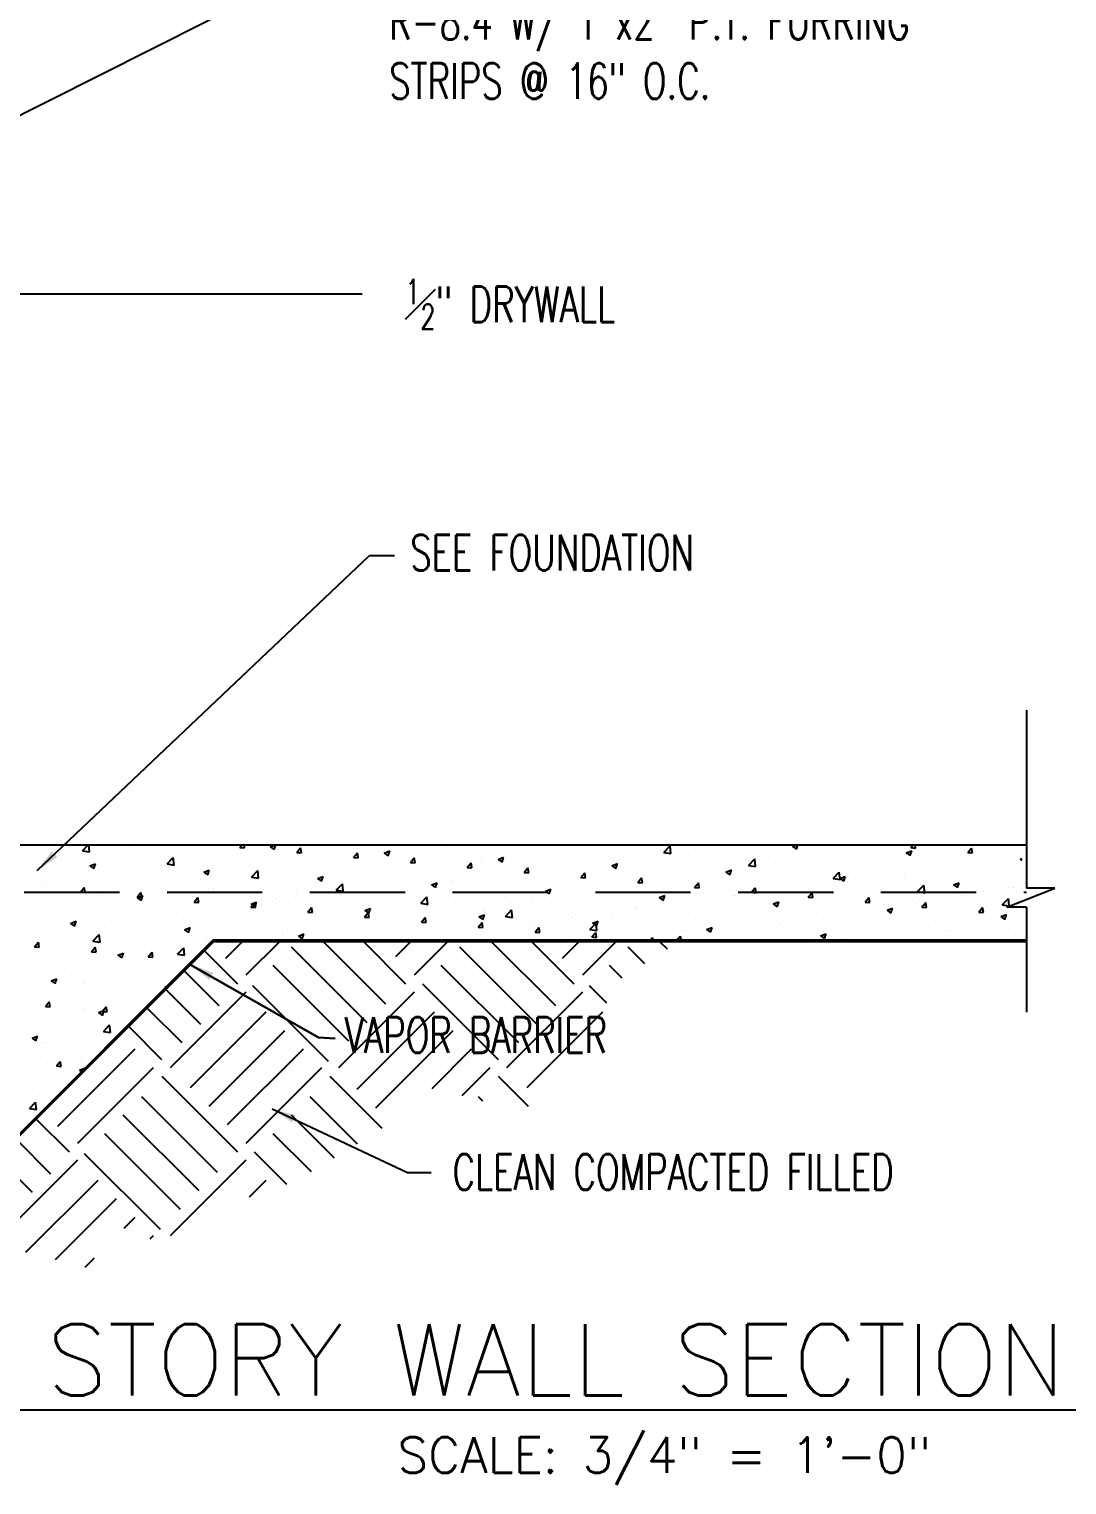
# Model space of a CAD drawing. Header units: inches. Extents: x -25328 to 8149, y -5530 to 4336.
# Drawn here: x 2863.2 to 2906.8, y -3278.8 to -3217.6 of the extents above; entities that cross this region are included whole.
import ezdxf

# ---------------------------------------------------------------- set-up
doc = ezdxf.new("R2010")
doc.units = ezdxf.units.IN
doc.header["$LTSCALE"] = 16
doc.header["$MEASUREMENT"] = 0
doc.linetypes.add('HIDDEN', pattern=[0.375, 0.25, -0.125])
doc.layers.get('0').update_dxf_attribs({"linetype": 'CONTINUOUS'})
for name, color, linetype in [('CONC', 3, 'CONTINUOUS'), ('DIM', 5, 'CONTINUOUS'), ('DIMS', 5, 'CONTINUOUS'), ('HATCH', 8, 'CONTINUOUS'), ('TEXT', 11, 'CONTINUOUS')]:
    doc.layers.add(name, color=color, linetype=linetype)
doc.styles.add('PAYTAS RM', font='romans.shx', dxfattribs={"width": 0.7, "height": 4.5})
doc.styles.add('PAYTS NOTES', font='romans.shx', dxfattribs={"width": 0.7, "height": 4.5})
doc.dimstyles.new('DIM- PAYTAS', dxfattribs={"dimscale": 48, "dimtxt": 0.1, "dimasz": 0.0625, "dimexe": 0.125, "dimexo": 0.125, "dimgap": 0.125, "dimtad": 1, "dimdec": 1, "dimzin": 3, "dimdsep": 46, "dimlunit": 4, "dimtxsty": 'PAYTAS RM', "dimblk": 'ARCHTICK', "dimcen": 0.09, "dimdle": 0.125, "dimclrd": 5, "dimclre": 5, "dimclrt": 11, "dimadec": 0, "dimazin": 0, "dimtfac": 1, "dimtdec": 1, "dimtofl": 0, "dimtmove": 2, "dimatfit": 3, "dimfxl": 0, "dimfrac": 2, "dimtolj": 1, "dimtzin": 3, "dimarcsym": 0})

# ---------------------------------------------------------------- blocks, each defined once
blk = doc.blocks.new('_ArchTick')
at = {"color": 0, "linetype": 'ByBlock', "const_width": 0.15}
blk.add_lwpolyline([(-0.5, -0.5), (0.5, 0.5)], dxfattribs=at)
blk = doc.blocks.new('*X29')
at = {"color": 0}
for p, q in [((419.07, 183.2), (419.79, 183.95)), ((419.33, 183.85), (419.33, 183.85)), ((419.96, 183.06), (419.86, 183.95)), ((426.84, 183.89), (426.84, 183.89)), ((438.94, 183.61), (439.22, 183.95)), ((439.54, 183.56), (439.46, 183.95)), ((442.78, 183.72), (443.38, 183.95)), ((443.28, 183.38), (443.47, 183.95)), ((450.5, 183.9), (450.5, 183.9)), ((467.63, 183.89), (467.63, 183.89)), ((492.45, 183.01), (493.23, 183.82)), ((493.34, 182.87), (493.23, 183.82)), ((508.67, 183.74), (509.21, 183.95)), ((509.17, 183.41), (509.35, 183.95)), ((521.69, 183.8), (521.69, 183.8)), ((523.62, 183.61), (523.91, 183.95)), ((524.22, 183.55), (524.15, 183.95)), ((413.49, 182.85), (413.49, 182.85)), ((414.73, 182.34), (414.73, 182.34)), ((419.07, 183.2), (419.96, 183.06)), ((419.86, 183.04), (419.86, 183.04)), ((424.91, 183.68), (424.91, 183.68)), ((429.75, 181.55), (430.53, 182.36)), ((429.94, 182.52), (429.94, 182.52)), ((430.64, 181.41), (430.53, 182.36)), ((432.18, 183.67), (432.18, 183.67)), ((432.44, 182.85), (432.44, 182.85)), ((434.81, 182.35), (434.81, 182.35)), ((436.23, 183.35), (436.23, 183.35)), ((437.52, 183.44), (437.52, 183.44)), ((438.94, 183.61), (439.54, 183.56)), ((440.17, 182.44), (440.17, 182.44)), ((440.64, 183.35), (440.64, 183.35)), ((442.78, 183.72), (443.28, 183.38)), ((442.86, 183.21), (442.86, 183.21)), ((445.36, 183.19), (445.36, 183.19)), ((446.11, 182.99), (446.59, 183.56)), ((446.11, 182.99), (446.71, 182.93)), ((446.71, 182.93), (446.59, 183.56)), ((448.19, 182.99), (448.19, 182.99)), ((453.28, 182.36), (453.77, 182.93)), ((453.28, 182.36), (453.88, 182.31)), ((453.53, 182.76), (453.53, 182.76)), ((453.88, 182.31), (453.77, 182.93)), ((455.02, 182.23), (455.02, 182.23)), ((457.15, 182.92), (457.85, 183.19)), ((457.15, 182.92), (457.65, 182.58)), ((457.65, 182.58), (457.85, 183.19)), ((458.81, 182.73), (458.81, 182.73)), ((458.87, 182.54), (458.87, 182.54)), ((460.46, 181.73), (460.94, 182.31)), ((460.62, 181.96), (460.62, 181.96)), ((461.05, 181.68), (460.94, 182.31)), ((464.21, 182.31), (464.21, 182.31)), ((465.13, 183.56), (465.13, 183.56)), ((465.76, 182.66), (465.76, 182.66)), ((469.39, 182.39), (469.39, 182.39)), ((469.55, 182.09), (469.55, 182.09)), ((470.81, 183.3), (470.81, 183.3)), ((471.52, 182.12), (472.22, 182.39)), ((471.52, 182.12), (472.02, 181.78)), ((472.02, 181.78), (472.22, 182.39)), ((475.22, 183.39), (475.22, 183.39)), ((481.39, 182.1), (481.39, 182.1)), ((483.45, 182.19), (483.45, 182.19)), ((486.07, 182.07), (486.07, 182.07)), ((487.71, 182.93), (487.71, 182.93)), ((489.28, 183.2), (489.28, 183.2)), ((490.21, 183.26), (490.21, 183.26)), ((491.26, 182.82), (491.26, 182.82)), ((492.45, 183.01), (493.34, 182.87)), ((494, 183.76), (494, 183.76)), ((496.39, 183.52), (496.39, 183.52)), ((503.13, 181.36), (503.91, 182.17)), ((504.02, 181.22), (503.91, 182.17)), ((508.67, 183.74), (509.17, 183.41)), ((510.29, 182.31), (510.29, 182.31)), ((510.59, 182.7), (510.59, 182.7)), ((511.65, 182.29), (511.65, 182.29)), ((512.79, 182.64), (512.79, 182.64)), ((516.42, 183.7), (516.42, 183.7)), ((516.58, 183.14), (516.58, 183.14)), ((516.7, 182.93), (516.7, 182.93)), ((521.9, 183.68), (521.9, 183.68)), ((523.04, 182.94), (523.74, 183.21)), ((523.04, 182.94), (523.54, 182.6)), ((523.54, 182.6), (523.74, 183.21)), ((523.62, 183.61), (524.22, 183.55)), ((527.03, 183.57), (527.03, 183.57)), ((530.8, 182.98), (531.28, 183.55)), ((530.8, 182.98), (531.39, 182.93)), ((531.39, 182.93), (531.28, 183.55)), ((532.36, 183.35), (532.36, 183.35)), ((535.38, 182.01), (535.38, 182.01)), ((537.15, 182.44), (537.15, 182.44)), ((537.41, 182.14), (537.62, 182.22)), ((537.41, 182.14), (537.62, 182)), ((417.33, 180.87), (417.33, 180.87)), ((419.84, 181.19), (419.84, 181.19)), ((420.01, 181.29), (420.71, 181.56)), ((420.01, 181.29), (420.51, 180.96)), ((420.51, 180.96), (420.71, 181.56)), ((423.14, 180.35), (423.14, 180.35)), ((423.62, 181.69), (423.62, 181.69)), ((424.79, 180.35), (424.79, 180.35)), ((428.98, 181.35), (428.98, 181.35)), ((429.75, 181.55), (430.64, 181.41)), ((429.99, 181.1), (429.99, 181.1)), ((434.38, 180.49), (435.08, 180.76)), ((434.38, 180.49), (434.88, 180.16)), ((434.88, 180.16), (435.08, 180.76)), ((435.12, 181.8), (435.12, 181.8)), ((439.91, 180.24), (439.91, 180.24)), ((440.42, 179.89), (441.2, 180.7)), ((441.31, 179.75), (441.2, 180.7)), ((442.42, 180.57), (442.42, 180.57)), ((446.21, 181.07), (446.21, 181.07)), ((450.38, 180.57), (450.38, 180.57)), ((452.52, 181.9), (452.52, 181.9)), ((455.43, 181.21), (455.43, 181.21)), ((457.72, 180.39), (457.72, 180.39)), ((460.46, 181.73), (461.05, 181.68)), ((463.55, 181.39), (463.55, 181.39)), ((467.63, 181.1), (468.11, 181.68)), ((467.63, 181.1), (468.23, 181.05)), ((468.23, 181.05), (468.11, 181.68)), ((468.79, 180.44), (468.79, 180.44)), ((471.78, 180.19), (471.78, 180.19)), ((474.8, 180.48), (475.28, 181.05)), ((474.8, 180.48), (475.4, 180.42)), ((474.88, 181.86), (474.88, 181.86)), ((475.1, 181.28), (475.1, 181.28)), ((475.4, 180.42), (475.28, 181.05)), ((475.88, 180.72), (475.88, 180.72)), ((477.61, 181.6), (477.61, 181.6)), ((477.61, 181.19), (477.61, 181.19)), ((480.22, 181.64), (480.22, 181.64)), ((481.01, 181.43), (481.01, 181.43)), ((481.97, 179.85), (482.46, 180.42)), ((482.57, 179.8), (482.46, 180.42)), ((485.56, 181.41), (485.56, 181.41)), ((485.9, 181.32), (486.6, 181.59)), ((485.9, 181.32), (486.39, 180.98)), ((486.39, 180.98), (486.6, 181.58)), ((490.9, 181.18), (490.9, 181.18)), ((496.24, 180.96), (496.24, 180.96)), ((496.27, 180.19), (496.27, 180.19)), ((497.68, 180.65), (497.68, 180.65)), ((498.93, 180.7), (498.93, 180.7)), ((500.19, 180.98), (500.19, 180.98)), ((500.27, 180.52), (500.97, 180.78)), ((500.27, 180.52), (500.76, 180.18)), ((500.76, 180.18), (500.97, 180.78)), ((501.32, 180.83), (501.32, 180.83)), ((501.58, 180.73), (501.58, 180.73)), ((503.13, 181.36), (504.02, 181.22)), ((503.97, 181.48), (503.97, 181.48)), ((504.76, 181.7), (504.76, 181.7)), ((506.52, 181.58), (506.52, 181.58)), ((506.91, 180.51), (506.91, 180.51)), ((512.25, 180.28), (512.25, 180.28)), ((513.8, 179.7), (514.58, 180.51)), ((514.69, 179.56), (514.58, 180.51)), ((521.77, 180.35), (521.77, 180.35)), ((522.77, 180.36), (522.77, 180.36)), ((526.56, 180.85), (526.56, 180.85)), ((526.91, 181.05), (526.91, 181.05)), ((531.96, 181.69), (531.96, 181.69)), ((532.87, 181.69), (532.87, 181.69)), ((533.51, 180.74), (533.51, 180.74)), ((414.22, 179.23), (414.22, 179.23)), ((414.61, 179.01), (414.61, 179.01)), ((417.31, 179.35), (417.31, 179.35)), ((418.81, 177.97), (419.29, 178.55)), ((419.41, 177.92), (419.29, 178.55)), ((419.56, 179.01), (419.56, 179.01)), ((419.74, 179.71), (419.74, 179.71)), ((424.89, 178.78), (424.89, 178.78)), ((427.31, 178.58), (427.31, 178.58)), ((429.81, 178.91), (429.81, 178.91)), ((430.23, 178.56), (430.23, 178.56)), ((433.6, 179.41), (433.6, 179.41)), ((435, 178.48), (435, 178.48)), ((435.57, 178.33), (435.57, 178.33)), ((440.05, 179.12), (440.05, 179.12)), ((440.42, 179.89), (441.31, 179.75)), ((445.24, 179.87), (445.24, 179.87)), ((446.06, 178.38), (446.06, 178.38)), ((448.75, 179.69), (449.45, 179.96)), ((448.75, 179.69), (449.25, 179.36)), ((449.25, 179.36), (449.45, 179.96)), ((451.09, 178.24), (451.87, 179.05)), ((451.98, 178.1), (451.87, 179.05)), ((451.89, 179.39), (451.89, 179.39)), ((452.39, 178.29), (452.39, 178.29)), ((456.18, 178.78), (456.18, 178.78)), ((460.5, 178.63), (460.5, 178.63)), ((462.5, 179.62), (462.5, 179.62)), ((463.12, 178.89), (463.82, 179.16)), ((463.12, 178.89), (463.62, 178.56)), ((463.62, 178.56), (463.82, 179.16)), ((465, 179.95), (465, 179.95)), ((465.63, 179.33), (465.63, 179.33)), ((465.95, 179.19), (465.95, 179.19)), ((470.69, 179.97), (470.69, 179.97)), ((477.49, 178.09), (478.19, 178.36)), ((477.99, 177.76), (478.19, 178.36)), ((481.97, 179.85), (482.57, 179.8)), ((485.08, 178.99), (485.08, 178.99)), ((485.94, 178.74), (485.94, 178.74)), ((487.27, 178.7), (487.27, 178.7)), ((487.58, 179.32), (487.58, 179.32)), ((489.15, 179.22), (489.63, 179.8)), ((489.15, 179.22), (489.74, 179.17)), ((489.74, 179.17), (489.63, 179.8)), ((491.14, 179.49), (491.14, 179.49)), ((491.37, 179.82), (491.37, 179.82)), ((493.1, 179.7), (493.1, 179.7)), ((496.32, 178.59), (496.8, 179.17)), ((496.32, 178.59), (496.92, 178.54)), ((496.92, 178.54), (496.8, 179.17)), ((503.49, 177.97), (503.97, 178.54)), ((504.09, 177.91), (503.97, 178.54)), ((507.66, 178.37), (507.66, 178.37)), ((510.16, 178.7), (510.16, 178.7)), ((511.53, 178.96), (511.53, 178.96)), ((513.8, 179.7), (514.69, 179.56)), ((513.95, 179.19), (513.95, 179.19)), ((514.64, 179.71), (515.34, 179.98)), ((514.64, 179.71), (515.14, 179.38)), ((515.14, 179.38), (515.34, 179.98)), ((516.58, 179.6), (516.58, 179.6)), ((517.59, 180.06), (517.59, 180.06)), ((520.27, 180.03), (520.27, 180.03)), ((521.84, 178.73), (521.84, 178.73)), ((522.93, 179.83), (522.93, 179.83)), ((524.47, 178.05), (525.25, 178.86)), ((525.36, 177.91), (525.25, 178.86)), ((527.68, 179.74), (527.68, 179.74)), ((528.27, 179.61), (528.27, 179.61)), ((529.01, 178.91), (529.71, 179.18)), ((529.01, 178.91), (529.51, 178.58)), ((529.51, 178.58), (529.71, 179.18)), ((531.84, 178.36), (531.84, 178.36)), ((533.61, 179.38), (533.61, 179.38)), ((535.9, 178.54), (535.9, 178.54)), ((536.53, 178.57), (536.53, 178.57)), ((537.03, 179.11), (537.03, 179.11)), ((414.7, 176.92), (414.7, 176.92)), ((416.33, 177.89), (416.33, 177.89)), ((417.21, 177.25), (417.21, 177.25)), ((418.81, 177.97), (419.41, 177.92)), ((420.99, 177.75), (420.99, 177.75)), ((421.66, 177.66), (421.66, 177.66)), ((424.67, 177.02), (424.67, 177.02)), ((425.98, 177.35), (426.46, 177.92)), ((425.98, 177.27), (426.68, 177.54)), ((425.98, 177.35), (426.58, 177.29)), ((425.98, 177.27), (426.47, 176.93)), ((426.58, 177.29), (426.46, 177.92)), ((426.48, 176.93), (426.68, 177.54)), ((427, 177.44), (427, 177.44)), ((429.86, 177.77), (429.86, 177.77)), ((432.34, 177.21), (432.34, 177.21)), ((433.15, 176.72), (433.64, 177.29)), ((433.15, 176.72), (433.75, 176.67)), ((433.75, 176.67), (433.64, 177.29)), ((437.68, 176.99), (437.68, 176.99)), ((439.79, 176.63), (439.79, 176.63)), ((440.23, 177.38), (440.23, 177.38)), ((440.33, 176.09), (440.81, 176.67)), ((440.35, 176.47), (441.05, 176.74)), ((440.35, 176.47), (440.85, 176.13)), ((440.92, 176.04), (440.81, 176.67)), ((440.85, 176.13), (441.05, 176.74)), ((440.91, 178.1), (440.91, 178.1)), ((443.02, 176.76), (443.02, 176.76)), ((443.57, 177.12), (443.57, 177.12)), ((445.12, 176.54), (445.12, 176.54)), ((446.25, 177.88), (446.25, 177.88)), ((448.35, 176.54), (448.35, 176.54)), ((449.89, 177.96), (449.89, 177.96)), ((450.26, 177.24), (450.26, 177.24)), ((451.09, 178.24), (451.98, 178.1)), ((451.58, 177.65), (451.58, 177.65)), ((454.29, 177.19), (454.29, 177.19)), ((455.31, 177.88), (455.31, 177.88)), ((456.92, 177.43), (456.92, 177.43)), ((460.12, 178.19), (460.12, 178.19)), ((461.76, 176.58), (462.54, 177.39)), ((461.76, 176.58), (462.65, 176.44)), ((462.26, 177.2), (462.26, 177.2)), ((462.65, 176.44), (462.54, 177.39)), ((466.16, 176.5), (466.16, 176.5)), ((467.6, 176.98), (467.6, 176.98)), ((470.56, 176.65), (470.56, 176.65)), ((472.47, 177.33), (472.47, 177.33)), ((472.94, 176.75), (472.94, 176.75)), ((474.98, 177.66), (474.98, 177.66)), ((475.6, 176.69), (475.6, 176.69)), ((475.76, 177.4), (475.76, 177.4)), ((477.49, 178.09), (477.99, 177.76)), ((478.28, 176.53), (478.28, 176.53)), ((478.76, 178.16), (478.76, 178.16)), ((480.89, 178.1), (480.89, 178.1)), ((481.43, 177.69), (481.43, 177.69)), ((491.86, 177.29), (492.57, 177.56)), ((491.86, 177.29), (492.36, 176.95)), ((492.36, 176.95), (492.57, 177.56)), ((495.05, 176.71), (495.05, 176.71)), ((496.15, 176.86), (496.15, 176.86)), ((497.56, 177.04), (497.56, 177.04)), ((501.2, 177.5), (501.2, 177.5)), ((501.34, 177.53), (501.34, 177.53)), ((503.49, 177.97), (504.09, 177.91)), ((506.24, 176.49), (506.94, 176.76)), ((506.24, 176.49), (506.73, 176.15)), ((506.4, 178.25), (506.4, 178.25)), ((506.73, 176.15), (506.94, 176.76)), ((510.18, 176.73), (510.18, 176.73)), ((510.66, 177.34), (511.15, 177.91)), ((510.66, 177.34), (511.26, 177.29)), ((511.26, 177.29), (511.15, 177.91)), ((516.01, 177.73), (516.01, 177.73)), ((517.84, 176.71), (518.32, 177.29)), ((517.84, 176.71), (518.44, 176.66)), ((518.44, 176.66), (518.32, 177.29)), ((521.65, 177.02), (521.65, 177.02)), ((523.93, 176.91), (523.93, 176.91)), ((524.24, 176.54), (524.24, 176.54)), ((524.47, 178.05), (525.36, 177.91)), ((525.01, 176.08), (525.49, 176.66)), ((525.61, 176.03), (525.49, 176.66)), ((526.79, 177.72), (526.79, 177.72)), ((530.07, 177.54), (530.07, 177.54)), ((530.24, 177.74), (530.24, 177.74)), ((532.74, 178.07), (532.74, 178.07)), ((535.14, 176.39), (535.92, 177.2)), ((536.03, 176.25), (535.92, 177.2)), ((414.48, 175.68), (414.48, 175.68)), ((419.62, 176.38), (419.62, 176.38)), ((424.68, 174.64), (424.68, 174.64)), ((427.18, 174.97), (427.18, 174.97)), ((428.56, 175.38), (428.56, 175.38)), ((430.97, 175.46), (430.97, 175.46)), ((434.4, 176.38), (434.4, 176.38)), ((434.88, 175.15), (434.88, 175.15)), ((437.28, 176.3), (437.28, 176.3)), ((439.93, 175.79), (439.93, 175.79)), ((440.33, 176.09), (440.92, 176.04)), ((442.62, 175.19), (442.62, 175.19)), ((447.5, 175.46), (447.98, 176.04)), ((447.5, 175.46), (448.1, 175.41)), ((448.1, 175.41), (447.98, 176.04)), ((448.46, 176.19), (448.46, 176.19)), ((453.55, 174.84), (453.55, 174.84)), ((453.69, 176.31), (453.69, 176.31)), ((454.67, 174.84), (455.15, 175.41)), ((454.67, 174.84), (455.27, 174.78)), ((454.72, 175.67), (455.42, 175.94)), ((454.72, 175.67), (455.22, 175.33)), ((455.27, 174.78), (455.15, 175.41)), ((455.22, 175.33), (455.42, 175.94)), ((459.03, 176.09), (459.03, 176.09)), ((459.87, 175.67), (459.87, 175.67)), ((460.38, 175.3), (460.38, 175.3)), ((461.84, 174.21), (462.33, 174.78)), ((462.44, 174.16), (462.33, 174.78)), ((462.37, 176), (462.37, 176)), ((463.94, 174.69), (463.94, 174.69)), ((464.37, 175.86), (464.37, 175.86)), ((465.51, 176.01), (465.51, 176.01)), ((469.09, 174.87), (469.79, 175.13)), ((469.09, 174.87), (469.59, 174.53)), ((469.59, 174.53), (469.79, 175.13)), ((469.71, 175.63), (469.71, 175.63)), ((469.77, 175.69), (469.77, 175.69)), ((472.44, 174.93), (473.21, 175.74)), ((472.44, 174.93), (473.33, 174.79)), ((473.33, 174.79), (473.21, 175.74)), ((475.05, 175.41), (475.05, 175.41)), ((480.38, 175.18), (480.38, 175.18)), ((480.77, 174.77), (480.77, 174.77)), ((482.45, 175.05), (482.45, 175.05)), ((483.61, 176.3), (483.61, 176.3)), ((484.95, 175.38), (484.95, 175.38)), ((485.72, 174.96), (485.72, 174.96)), ((485.82, 175.41), (485.82, 175.41)), ((488.74, 175.87), (488.74, 175.87)), ((488.95, 176.07), (488.95, 176.07)), ((491.02, 176.16), (491.02, 176.16)), ((491.06, 174.73), (491.06, 174.73)), ((494.29, 175.85), (494.29, 175.85)), ((498.52, 174.73), (498.52, 174.73)), ((499.63, 175.62), (499.63, 175.62)), ((504.35, 175.73), (504.35, 175.73)), ((504.97, 175.4), (504.97, 175.4)), ((506.27, 174.93), (506.27, 174.93)), ((507.53, 174.75), (507.53, 174.75)), ((510.3, 175.17), (510.3, 175.17)), ((511.32, 175.25), (511.32, 175.25)), ((511.41, 175.63), (511.41, 175.63)), ((515.64, 174.95), (515.64, 174.95)), ((516.46, 176.27), (516.46, 176.27)), ((517.64, 176.08), (517.64, 176.08)), ((518.41, 175.54), (518.41, 175.54)), ((520.14, 176.41), (520.14, 176.41)), ((520.61, 175.69), (521.31, 175.96)), ((520.61, 175.69), (521.1, 175.35)), ((520.98, 174.72), (520.98, 174.72)), ((521.11, 175.35), (521.31, 175.96)), ((525.01, 176.08), (525.61, 176.03)), ((531.72, 175.04), (531.72, 175.04)), ((532.18, 175.46), (532.66, 176.03)), ((532.18, 175.46), (532.78, 175.4)), ((532.78, 175.4), (532.66, 176.03)), ((533.9, 174.63), (533.9, 174.63)), ((534.98, 174.89), (535.68, 175.16)), ((534.98, 174.89), (535.48, 174.55)), ((535.14, 176.39), (536.03, 176.25)), ((535.48, 174.55), (535.68, 175.16)), ((536.91, 175.78), (536.91, 175.78)), ((414.57, 173.31), (414.57, 173.31)), ((416.9, 173.38), (416.9, 173.38)), ((417.57, 173.92), (417.57, 173.92)), ((417.58, 174.04), (418.28, 174.31)), ((417.58, 174.04), (418.07, 173.71)), ((418.07, 173.71), (418.28, 174.31)), ((418.36, 173.81), (418.36, 173.81)), ((419.5, 173.05), (419.5, 173.05)), ((422.73, 174.38), (422.73, 174.38)), ((422.9, 173.7), (422.9, 173.7)), ((424.55, 173.69), (424.55, 173.69)), ((428.24, 173.47), (428.24, 173.47)), ((429.74, 174.44), (429.74, 174.44)), ((430.96, 173.19), (430.96, 173.19)), ((431.95, 173.24), (432.65, 173.51)), ((431.95, 173.24), (432.44, 172.91)), ((432.44, 172.91), (432.65, 173.51)), ((433.58, 173.25), (433.58, 173.25)), ((436.79, 174.19), (436.79, 174.19)), ((438.92, 173.02), (438.92, 173.02)), ((440.94, 173.18), (440.94, 173.18)), ((444.26, 172.8), (444.26, 172.8)), ((445, 173.21), (445, 173.21)), ((447.26, 174.01), (447.26, 174.01)), ((449.76, 174.34), (449.76, 174.34)), ((450.13, 173.91), (450.13, 173.91)), ((455.19, 174.55), (455.19, 174.55)), ((458.11, 173.69), (458.11, 173.69)), ((461.84, 174.21), (462.44, 174.16)), ((469.02, 173.58), (469.5, 174.16)), ((469.02, 173.58), (469.61, 173.53)), ((469.61, 173.53), (469.5, 174.16)), ((469.84, 173.39), (469.84, 173.39)), ((470.44, 173.32), (470.44, 173.32)), ((472.34, 173.72), (472.34, 173.72)), ((475.64, 174.07), (475.64, 174.07)), ((476.13, 174.22), (476.13, 174.22)), ((476.19, 172.95), (476.67, 173.53)), ((476.19, 172.95), (476.79, 172.9)), ((476.79, 172.9), (476.67, 173.53)), ((483.11, 173.27), (483.89, 174.08)), ((483.11, 173.27), (484, 173.13)), ((483.36, 172.33), (483.84, 172.9)), ((483.46, 174.07), (484.16, 174.33)), ((483.46, 174.07), (483.96, 173.73)), ((483.96, 172.27), (483.84, 172.9)), ((484, 173.13), (483.89, 174.08)), ((483.96, 173.73), (484.16, 174.33)), ((490.89, 172.83), (490.89, 172.83)), ((492.42, 172.76), (492.42, 172.76)), ((492.68, 173.73), (492.68, 173.73)), ((494.93, 173.09), (494.93, 173.09)), ((496.03, 173.54), (496.03, 173.54)), ((496.4, 174.51), (496.4, 174.51)), ((497.83, 173.26), (498.53, 173.53)), ((497.83, 173.26), (498.33, 172.93)), ((498.33, 172.93), (498.53, 173.53)), ((498.71, 173.59), (498.71, 173.59)), ((501.08, 174.18), (501.08, 174.18)), ((501.74, 174.28), (501.74, 174.28)), ((505.03, 174.42), (505.03, 174.42)), ((506.74, 173.54), (506.74, 173.54)), ((507.08, 174.06), (507.08, 174.06)), ((512.41, 173.83), (512.41, 173.83)), ((512.58, 174.54), (512.58, 174.54)), ((516.34, 172.94), (516.34, 172.94)), ((517.75, 173.6), (517.75, 173.6)), ((521.3, 172.97), (521.3, 172.97)), ((521.53, 173.69), (521.53, 173.69)), ((523.09, 173.38), (523.09, 173.38)), ((526.32, 174.5), (526.32, 174.5)), ((526.67, 174.39), (526.67, 174.39)), ((527.61, 173.8), (527.61, 173.8)), ((528.06, 173.04), (528.06, 173.04)), ((528.43, 173.15), (528.43, 173.15)), ((530.11, 174.13), (530.11, 174.13)), ((531.66, 174.27), (531.66, 174.27)), ((533.77, 172.93), (533.77, 172.93)), ((533.89, 174.04), (533.89, 174.04)), ((537, 174.05), (537, 174.05)), ((413.02, 171.08), (413.51, 171.65)), ((413.02, 171.08), (413.62, 171.03)), ((413.62, 171.03), (413.51, 171.65)), ((414.36, 172.35), (414.36, 172.35)), ((419.3, 171.18), (419.3, 171.18)), ((420.2, 170.45), (420.68, 171.03)), ((420.4, 171.81), (421.18, 172.62)), ((420.4, 171.81), (421.29, 171.67)), ((420.79, 170.4), (420.68, 171.03)), ((421.29, 171.67), (421.18, 172.62)), ((424.55, 171.02), (424.55, 171.02)), ((425.13, 172.18), (425.13, 172.18)), ((428.34, 171.52), (428.34, 171.52)), ((429.62, 171.11), (429.62, 171.11)), ((431.07, 170.15), (431.85, 170.96)), ((431.96, 170.01), (431.85, 170.96)), ((434.65, 172.35), (434.65, 172.35)), ((434.75, 171.82), (434.75, 171.82)), ((437.16, 172.68), (437.16, 172.68)), ((439.81, 172.46), (439.81, 172.46)), ((446.32, 172.44), (447.02, 172.71)), ((446.32, 172.44), (446.82, 172.11)), ((446.82, 172.11), (447.02, 172.71)), ((449.59, 172.57), (449.59, 172.57)), ((452.27, 172.69), (452.27, 172.69)), ((454.93, 172.35), (454.93, 172.35)), ((459.74, 172.06), (459.74, 172.06)), ((460.26, 171.97), (460.26, 171.97)), ((460.27, 172.12), (460.27, 172.12)), ((463.53, 172.56), (463.53, 172.56)), ((465.39, 172.68), (465.39, 172.68)), ((483.36, 172.33), (483.96, 172.27)), ((485.7, 172.08), (485.7, 172.08)), ((486.85, 172.73), (486.85, 172.73)), ((490.75, 171.95), (491.02, 172.27)), ((491.08, 171.95), (491.02, 172.27)), ((494.1, 171.95), (494.56, 172.43)), ((494.62, 171.95), (494.56, 172.43)), ((500.91, 172.54), (500.91, 172.54)), ((511.29, 172.3), (511.29, 172.3)), ((512.21, 172.46), (512.91, 172.73)), ((512.21, 172.46), (512.7, 172.13)), ((512.7, 172.13), (512.91, 172.73)), ((515, 172.14), (515, 172.14)), ((517.51, 172.47), (517.51, 172.47)), ((522.23, 172.04), (522.23, 172.04)), ((536.79, 172.46), (536.79, 172.46)), ((413.46, 170.18), (413.46, 170.18)), ((415.73, 169.86), (415.73, 169.86)), ((419.38, 169.72), (419.38, 169.72)), ((420.2, 170.45), (420.79, 170.4)), ((422.05, 170.69), (422.05, 170.69)), ((423.54, 170.02), (424.24, 170.29)), ((423.54, 170.02), (424.04, 169.68)), ((424.04, 169.68), (424.24, 170.29)), ((424.43, 170.36), (424.43, 170.36)), ((427.37, 169.82), (427.85, 170.4)), ((427.37, 169.82), (427.97, 169.77)), ((427.97, 169.77), (427.85, 170.4)), ((431.07, 170.15), (431.96, 170.01)), ((412.39, 167.7), (412.39, 167.7)), ((414.24, 169.02), (414.24, 169.02)), ((415.62, 168.81), (415.62, 168.81)), ((417.73, 167.47), (417.73, 167.47)), ((420.96, 168.59), (420.96, 168.59)), ((423.06, 167.25), (423.06, 167.25)), ((423.12, 167.68), (423.12, 167.68)), ((425.71, 167.58), (425.71, 167.58)), ((426.29, 168.36), (426.29, 168.36)), ((428.95, 168.68), (428.95, 168.68)), ((429.5, 167.78), (429.5, 167.78)), ((431.63, 168.14), (431.63, 168.14)), ((432.02, 168.41), (432.02, 168.41)), ((413.1, 165.92), (413.1, 165.92)), ((414.12, 165.69), (414.12, 165.69)), ((415.14, 166.79), (415.84, 167.06)), ((415.14, 166.79), (415.64, 166.46)), ((415.64, 166.46), (415.84, 167.06)), ((417.28, 166.68), (417.28, 166.68)), ((419.25, 166.39), (419.25, 166.39)), ((419.42, 166.75), (419.42, 166.75)), ((421.92, 167.08), (421.92, 167.08)), ((424.3, 167.03), (424.3, 167.03)), ((428.4, 167.02), (428.4, 167.02)), ((429.51, 165.99), (429.7, 166.06)), ((429.51, 165.99), (429.58, 165.94)), ((413.63, 163.73), (413.63, 163.73)), ((414.41, 163.56), (414.89, 164.13)), ((415.01, 163.51), (414.89, 164.13)), ((423.08, 163.63), (423.08, 163.63)), ((424.18, 163.71), (424.18, 163.71)), ((414, 162.36), (414, 162.36)), ((414.41, 163.56), (415.01, 163.51)), ((416.79, 162.8), (416.79, 162.8)), ((418.97, 163.51), (418.97, 163.51)), ((419.13, 163.07), (419.13, 163.07)), ((419.29, 163.13), (419.29, 163.13)), ((421.11, 162.77), (421.81, 163.03)), ((421.11, 162.77), (421.61, 162.43)), ((421.58, 162.93), (422.07, 163.51)), ((421.58, 162.93), (422.18, 162.88)), ((421.61, 162.43), (421.81, 163.03)), ((422.18, 162.88), (422.07, 163.5)), ((424.31, 163.28), (424.31, 163.28)), ((416.87, 160.72), (416.87, 160.72)), ((421.73, 160.41), (422.5, 161.22)), ((421.73, 160.41), (422.61, 160.27)), ((422.61, 160.27), (422.5, 161.22)), ((422.7, 161.72), (422.7, 161.72)), ((412.71, 159.54), (413.41, 159.81)), ((412.71, 159.54), (413.21, 159.2)), ((413.21, 159.2), (413.41, 159.81)), ((413.88, 159.03), (413.88, 159.03)), ((414.15, 158.86), (414.15, 158.86)), ((416.66, 159.19), (416.66, 159.19)), ((417.02, 158.4), (417.02, 158.4)), ((419.01, 159.74), (419.01, 159.74)), ((419.27, 158.52), (419.27, 158.52)), ((420.45, 159.69), (420.45, 159.69)), ((413.43, 157.52), (413.43, 157.52)), ((413.79, 157.28), (413.79, 157.28)), ((415.8, 156.04), (416.28, 156.61)), ((416.4, 155.98), (416.28, 156.61)), ((418.89, 156.41), (418.89, 156.41)), ((419.13, 157.05), (419.13, 157.05)), ((413.75, 155.7), (413.75, 155.7)), ((414.03, 155.25), (414.03, 155.25)), ((415.8, 156.04), (416.4, 155.98)), ((417.81, 155.74), (417.81, 155.74)), ((418.68, 155.51), (419.38, 155.78)), ((418.68, 155.51), (418.96, 155.32)), ((419.36, 155.72), (419.38, 155.78)), ((415.03, 153.31), (415.03, 153.31)), ((417.25, 154.02), (417.25, 154.02)), ((412.38, 150.67), (413.16, 151.48)), ((413.27, 150.53), (413.16, 151.48)), ((413.63, 152.37), (413.63, 152.37)), ((415.18, 151.8), (415.18, 151.8)), ((412.38, 150.67), (413.27, 150.53))]:
    blk.add_line(p, q, dxfattribs=at)

msp = doc.modelspace()

# ---------------------------------------------------------------- hatches: boundary and pattern name
at = {"layer": 'HATCH'}
h = msp.add_hatch(dxfattribs=at)
h.set_pattern_fill('SITEWORK_EARTH_C', color=256, scale=10, angle=45, style=0)
h.set_pattern_definition([(225, (9080.728, -889.274), (-4e-15, -14.142136), [4.5, -5.5]), (225, (9083.91, -892.456), (-4e-15, -14.142136), [4.5, -5.5]), (225, (9083.132, -891.678), (-4e-15, -14.142136), [4.6, -5.4]), (225, (9082.354, -890.9), (-4e-15, -14.142136), [4.6, -5.4]), (225, (9081.576, -890.122), (-4e-15, -14.142136), [4.6, -5.4]), (225, (9081.576, -883.051), (-4e-15, -14.142136), [4.5, -5.5]), (225, (9082.354, -883.829), (-4e-15, -14.142136), [4.5, -5.5]), (225, (9083.132, -884.607), (-4e-15, -14.142136), [4.5, -5.5]), (225, (9083.91, -885.385), (-4e-15, -14.142136), [4.5, -5.5]), (225, (9080.728, -882.203), (-4e-15, -14.142136), [4.5, -5.5]), (315, (9073.94, -888.991), (14.142136, -4e-15), [4.5, -5.5]), (315, (9077.192, -885.738), (14.142136, -4e-15), [4.5, -5.5]), (315, (9076.344, -886.587), (14.142136, -4e-15), [4.5, -5.5]), (315, (9075.566, -887.365), (14.142136, -4e-15), [4.5, -5.5]), (315, (9074.788, -888.142), (14.142136, -4e-15), [4.5, -5.5]), (315, (9081.859, -888.142), (14.142136, -4e-15), [4.6, -5.4]), (315, (9082.637, -887.365), (14.142136, -4e-15), [4.6, -5.4]), (315, (9083.415, -886.587), (14.142136, -4e-15), [4.6, -5.4]), (315, (9084.263, -885.738), (14.142136, -4e-15), [4.5, -5.5]), (315, (9081.081, -888.92), (14.142136, -4e-15), [4.5, -5.5])])
h.paths.add_polyline_path([(2879.87080302, -3262.06313377), (2884.04319574, -3263.06815002), (2887.05046554, -3259.5709254), (2887.88903168, -3257.63444767), (2890.5325798, -3255.94259421), (2871.00003496, -3255.94259421), (2858.95953395, -3267.98309522), (2865.75975519, -3269.69344124), (2866.65615607, -3267.7858622), (2869.20076845, -3268.82635867), (2871.10923287, -3267.17890701), (2874.46349744, -3265.99389968), (2877.99125939, -3263.85510065)])
h.paths.add_polyline_path([(2875.56544248, -3261.06857659), (2893.88687105, -3261.06857659), (2893.88687105, -3258.81857659), (2875.56544248, -3258.81857659)], flags=9)

# ---------------------------------------------------------------- linework, layer by layer
at = {"layer": 'CONC', "color": 3}
for p, q in [((2848.9961725, -3251.88415671), (2905.14902236, -3251.88415671)), ((2856.9881725, -3269.86615671), (2870.9741725, -3255.88015671)), ((2870.9741725, -3255.88015671), (2905.14902236, -3255.88015671))]:
    msp.add_line(p, q, dxfattribs=at)
at = {"layer": 'CONC', "color": 3, "linetype": 'HIDDEN'}
msp.add_line((2863.03076368, -3253.87120818), (2905.14902236, -3253.87120818), dxfattribs=at)
at = {"layer": 'CONC', "color": 8}
for p, q in [((2857.01403496, -3269.92859421), (2871.00003496, -3255.94259421)), ((2871.00003496, -3255.94259421), (2905.14902236, -3255.94259421))]:
    msp.add_line(p, q, dxfattribs=at)
at = {"layer": 'DIM'}
for p, q in [((2905.14902236, -3246.22754219), (2905.14902236, -3253.70175807)), ((2905.14902236, -3254.50804134), (2905.14902236, -3258.92321675))]:
    msp.add_line(p, q, dxfattribs=at)
at = {"layer": 'DIM', "linetype": 'Continuous'}
for p, q in [((2904.3267966, -3254.50804134), (2906.34384779, -3253.70175807)), ((2906.34384779, -3253.70175807), (2905.14902236, -3253.70175807)), ((2905.14902236, -3254.50804134), (2904.3267966, -3254.50804134))]:
    msp.add_line(p, q, dxfattribs=at)

# ---------------------------------------------------------------- block references
at = {"layer": 'CONC', "color": 8, "xscale": 0.3329999999987194, "yscale": 0.3329999999987194, "zscale": 0.3329999999987194}
msp.add_blockref('*X29', (2725.92326676, -3313.13958199), dxfattribs=at)

# ---------------------------------------------------------------- texts
at = {"layer": 'TEXT', "color": 3, "style": 'PAYTS NOTES'}
msp.add_text('%%UTYPICAL ONE STORY WALL SECTION    M ', height=3, dxfattribs=at).set_placement((2836.45333644, -3275.03712374))
at = {"layer": 'TEXT', "style": 'PAYTS NOTES'}
msp.add_text('SCALE: 3/4" = 1\'-0"', height=1.5, dxfattribs=at).set_placement((2878.71334889, -3278.28859157))
at = {"layer": 'TEXT', "char_height": 1.5, "width": 27.2187282806, "attachment_point": 1, "style": 'PAYTS NOTES'}
for s, insert in [('\\A1;{\\H0.7x;\\S3#4;}" FOAM BOARD INSULATION R-8.4 W/ 1"x2" P.T. FURRING STRIPS @ 16" O.C.', (2878.36333783, -3213.7227641)), ('\\A1;{\\H0.7x;\\S1#2;}" DRYWALL', (2879.0465753, -3228.10625568)), ('SEE FOUNDATION', (2879.24755291, -3238.8521119)), ('VAPOR BARRIER', (2876.49477524, -3259.13038699)), ('CLEAN COMPACTED FILLED  ', (2881.02840244, -3264.87966303))]:
    msp.add_mtext(s, dxfattribs=dict(at, insert=insert))

# ---------------------------------------------------------------- leaders
at = {"layer": 'DIMS'}
for points in [[(2849.4956725, -3227.93152648), (2875.97638528, -3214.59456354), (2878.03149743, -3214.59456354)], [(2850.18152454, -3242.84023535), (2861.52959608, -3228.71279264), (2877.23336297, -3228.71279264)], [(2863.56987625, -3252.96712418), (2877.53151388, -3239.72013835), (2878.59000698, -3239.72013835)], [(2870.01918573, -3256.90686872), (2875.39360392, -3259.96766853), (2876.08808562, -3260.00849843)], [(2870.01918573, -3256.92344344), (2875.39360392, -3259.98424326), (2876.08808562, -3260.02507316)], [(2873.45236412, -3262.98210518), (2879.14084534, -3265.65367168), (2880.1357886, -3265.65367168)]]:
    msp.add_leader(points, dimstyle='DIM- PAYTAS', override={"dimscale": 16, "dimtad": 0}, dxfattribs=at)

doc.saveas('drawing.dxf')
